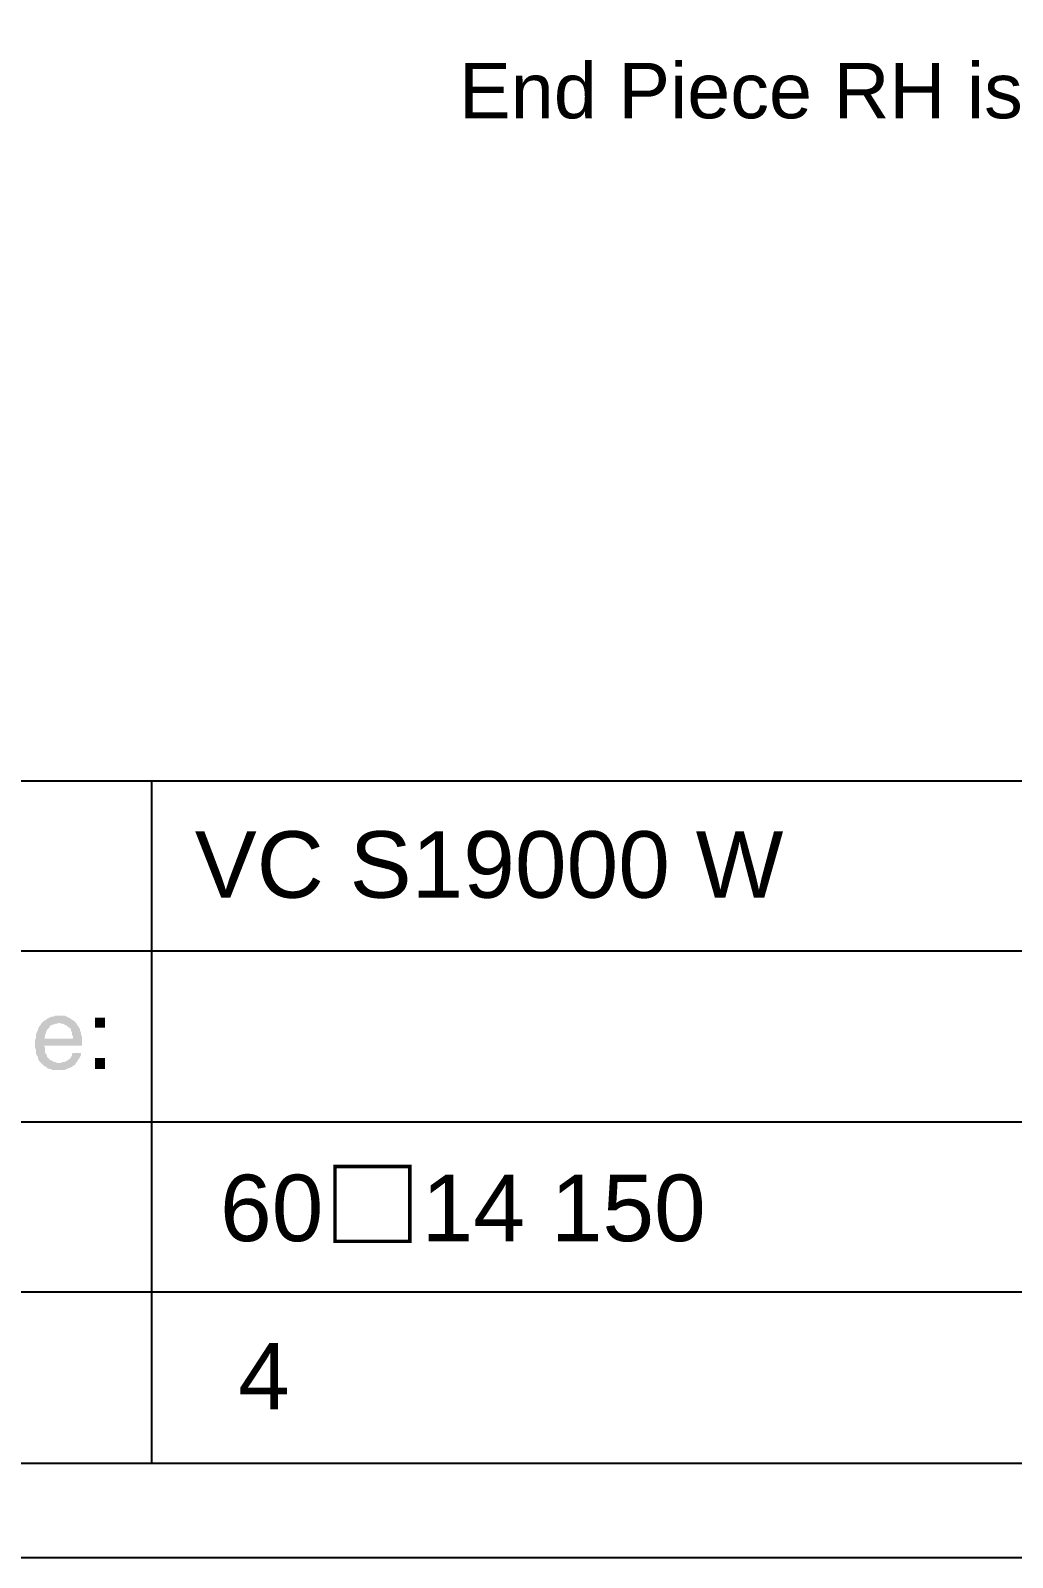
# Model space of a CAD drawing. Header units: millimetres. Extents: x 1186 to 2336, y 1181 to 1549.
# Drawn here: x 1961.3 to 2005.6, y 1251.8 to 1320.7 of the extents above; entities that cross this region are included whole.
import ezdxf

# ---------------------------------------------------------------- set-up
doc = ezdxf.new("R2010")
doc.units = ezdxf.units.MM
doc.layers.add('Text', color=4, linetype='Continuous')
doc.styles.get("Standard").update_dxf_attribs({"font": 'arial.ttf'})

msp = doc.modelspace()

# ---------------------------------------------------------------- hatches: boundary and pattern name
at = {"transparency": 33554559}
for points in [[(1962.61844, 1276.26912), (1962.39278, 1276.26912), (1962.30251, 1276.22399), (1962.21225, 1276.22399), (1962.12198, 1276.17886), (1962.03172, 1276.13373), (1961.98659, 1276.08859), (1961.89632, 1276.04346), (1961.85119, 1275.99833), (1961.80606, 1275.9532), (1962.5733, 1275.9532), (1962.7087, 1275.90807), (1962.75383, 1275.90807), (1962.8441, 1275.86293), (1962.93436, 1275.8178), (1962.97949, 1275.77267), (1963.02463, 1275.72754), (1963.06976, 1275.72754), (1963.11489, 1275.63727), (1963.11489, 1275.59214), (1963.16002, 1275.50188), (1963.16002, 1275.41161), (1963.20515, 1275.32135), (1963.20515, 1275.23108), (1961.89632, 1275.23108), (1961.49013, 1275.18595), (1961.49013, 1274.82489), (1961.53526, 1274.73463), (1961.53526, 1274.5541), (1961.5804, 1274.46384), (1961.62553, 1274.4187), (1961.62553, 1274.32844), (1961.67066, 1274.23817), (1961.71579, 1274.19304), (1961.76092, 1274.14791), (1962.5733, 1274.14791), (1962.48304, 1274.14791), (1962.39278, 1274.19304), (1962.34764, 1274.19304), (1962.25738, 1274.23817), (1962.16711, 1274.28331), (1962.12198, 1274.32844), (1962.07685, 1274.37357), (1962.03172, 1274.4187), (1962.03172, 1274.46384), (1961.98659, 1274.5541), (1961.94145, 1274.59923), (1961.94145, 1274.82489), (1961.89632, 1274.91516), (1963.61134, 1274.91516), (1963.61134, 1275.32135), (1963.56621, 1275.41161), (1963.56621, 1275.50188), (1963.52108, 1275.59214), (1963.52108, 1275.6824), (1963.47595, 1275.72754), (1963.43082, 1275.8178), (1963.38568, 1275.86293), (1963.34055, 1275.9532), (1963.29542, 1275.99833), (1963.25029, 1276.04346), (1963.16002, 1276.08859), (1963.11489, 1276.13373), (1963.02463, 1276.17886), (1962.93436, 1276.22399), (1962.8441, 1276.26912), (1962.7087, 1276.26912)], [(1961.80606, 1275.9532), (1961.76092, 1275.90807), (1961.71579, 1275.8178), (1961.67066, 1275.77267), (1961.62553, 1275.6824), (1961.62553, 1275.63727), (1961.5804, 1275.54701), (1961.53526, 1275.45674), (1961.53526, 1275.27621), (1961.49013, 1275.18595), (1961.89632, 1275.23108), (1961.94145, 1275.32135), (1961.94145, 1275.41161), (1961.98659, 1275.50188), (1961.98659, 1275.54701), (1962.03172, 1275.63727), (1962.07685, 1275.6824), (1962.12198, 1275.72754), (1962.16711, 1275.8178), (1962.25738, 1275.86293), (1962.30251, 1275.86293), (1962.39278, 1275.90807), (1962.48304, 1275.90807), (1962.5733, 1275.9532)], [(1964.64938, 1275.72754), (1964.64938, 1276.17886), (1964.19806, 1276.17886), (1964.19806, 1275.72754)], [(1963.56621, 1274.59923), (1963.20515, 1274.59923), (1963.16002, 1274.5541), (1963.16002, 1274.46384), (1963.11489, 1274.4187), (1963.06976, 1274.32844), (1962.97949, 1274.28331), (1962.93436, 1274.23817), (1962.8441, 1274.19304), (1962.75383, 1274.19304), (1962.66357, 1274.14791), (1961.76092, 1274.14791), (1961.85119, 1274.05765), (1961.89632, 1274.01251), (1961.98659, 1273.96738), (1962.03172, 1273.92225), (1962.12198, 1273.87712), (1962.21225, 1273.87712), (1962.25738, 1273.83199), (1962.8441, 1273.83199), (1962.93436, 1273.87712), (1963.02463, 1273.92225), (1963.06976, 1273.92225), (1963.16002, 1273.96738), (1963.20515, 1274.01251), (1963.29542, 1274.05765), (1963.34055, 1274.14791), (1963.38568, 1274.19304), (1963.43082, 1274.28331), (1963.47595, 1274.32844), (1963.52108, 1274.4187), (1963.56621, 1274.50897)], [(1964.64938, 1273.87712), (1964.64938, 1274.37357), (1964.19806, 1274.37357), (1964.19806, 1273.87712)]]:
    msp.add_hatch(color=256, dxfattribs=at).paths.add_polyline_path(points)

# ---------------------------------------------------------------- linework, layer by layer
msp.add_line((1922.22506, 1256.09504), (2331.48056, 1256.09504))
msp.add_lwpolyline([(2335.5186, 1251.83599), (2335.5186, 1548.83599), (1915.5186, 1548.83599), (1915.5186, 1251.83599)], close=True)
for points in [[(1935.04268, 1286.87518), (2331.48056, 1286.87518)], [(1966.7437, 1286.87518), (1966.7437, 1256.09504)], [(1935.04268, 1279.20271), (2231.17311, 1279.20271)], [(1935.04268, 1271.48511), (2284.11315, 1271.48511)], [(1935.04268, 1263.81264), (2231.17311, 1263.81264)]]:
    msp.add_lwpolyline(points)

# ---------------------------------------------------------------- texts
at = {"width": 34.3482701, "attachment_point": 5}
for s, insert, char_height in [('VC S19000 W', (1981.96972, 1283.07379), 2.9996568), ('\\pxql;60{\\fSimSun|b0|i0|c134|p2;\\H1.08333x;□}14 150', (1987.00811, 1267.68371), 2.9996568), ('4', (1971.81165, 1260.01125), 2.99966)]:
    msp.add_mtext(s, dxfattribs=dict(at, insert=insert, char_height=char_height))
at = {"layer": 'Text', "insert": (2016.8122, 1317.98714), "char_height": 2.5, "width": 108.5908911, "attachment_point": 5}
msp.add_mtext('End Piece RH is Y-axis mirror of End Piece LH', dxfattribs=at)

doc.saveas('drawing.dxf')
